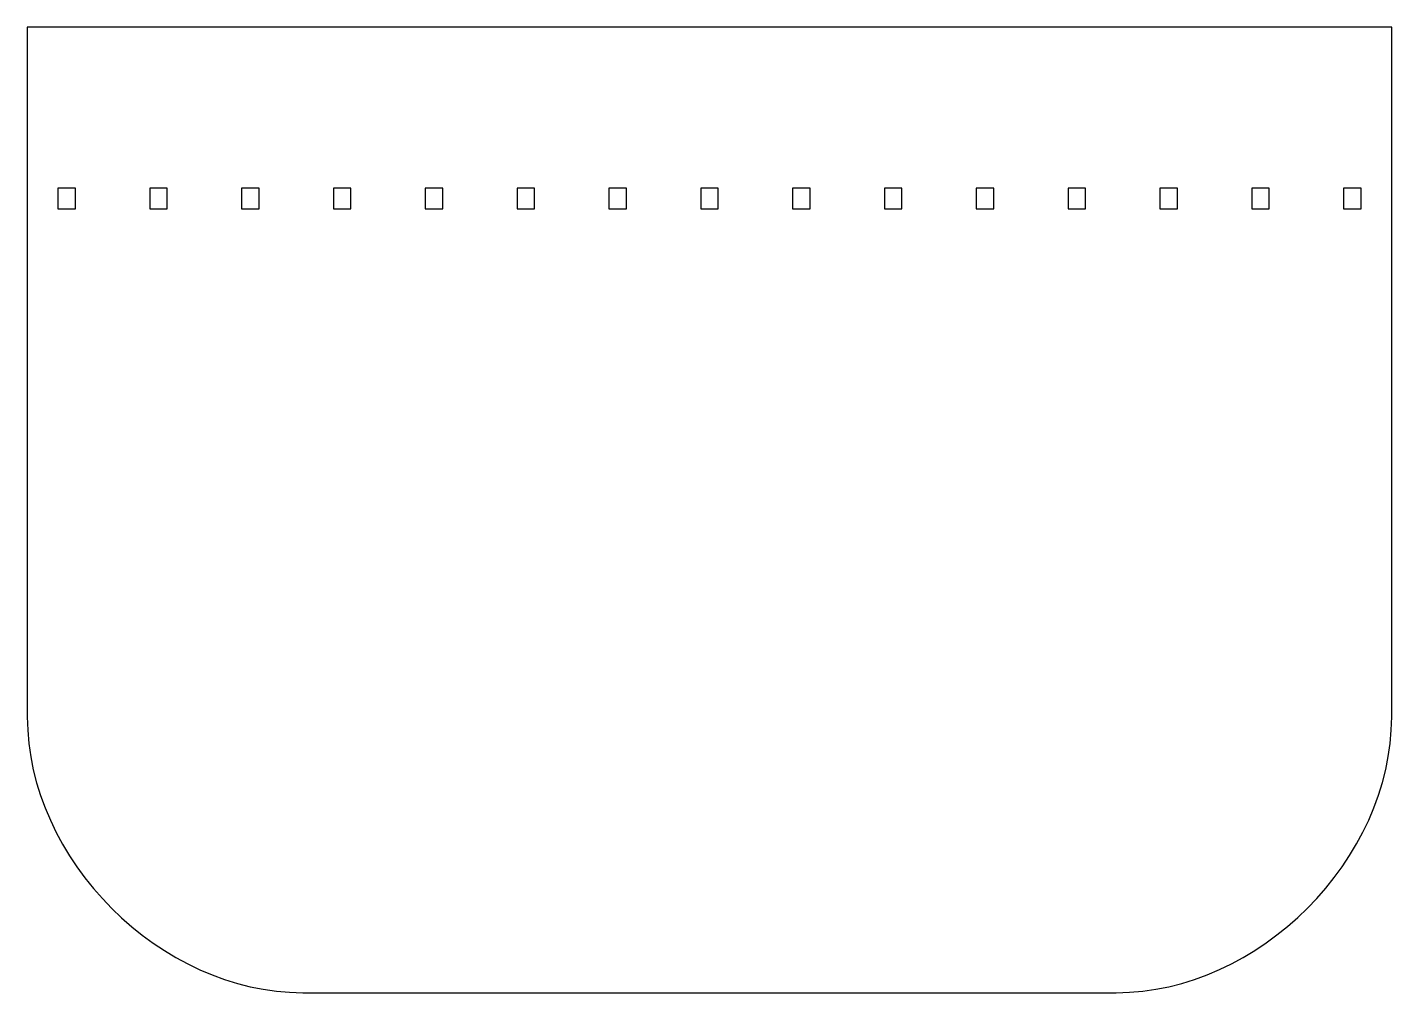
# Model space of a CAD drawing. Header units: millimetres. Extents: x 14 to 311, y -106 to 104.
import ezdxf

# ---------------------------------------------------------------- set-up
doc = ezdxf.new("R2010")
doc.units = ezdxf.units.MM

msp = doc.modelspace()

# ---------------------------------------------------------------- linework, layer by layer
at = {"color": 7, "linetype": 'Continuous', "lineweight": 25}
for p, q in [((311.1781, 103.7444), (14.1781, 103.7444)), ((14.1781, 103.7444), (14.1781, -46.2556)), ((311.1781, -46.2556), (311.1781, 103.7444)), ((20.8381, 68.7444), (20.8381, 64.2444)), ((24.6681, 68.7444), (20.8381, 68.7444)), ((24.6681, 64.2444), (24.6681, 68.7444)), ((40.8274, 68.7444), (40.8274, 64.2444)), ((44.6574, 68.7444), (40.8274, 68.7444)), ((44.6574, 64.2444), (44.6574, 68.7444)), ((60.8167, 68.7444), (60.8167, 64.2444)), ((64.6467, 68.7444), (60.8167, 68.7444)), ((64.6467, 64.2444), (64.6467, 68.7444)), ((80.806, 68.7444), (80.806, 64.2444)), ((84.636, 68.7444), (80.806, 68.7444)), ((84.636, 64.2444), (84.636, 68.7444)), ((100.7953, 68.7444), (100.7953, 64.2444)), ((104.6253, 68.7444), (100.7953, 68.7444)), ((104.6253, 64.2444), (104.6253, 68.7444)), ((120.7845, 68.7444), (120.7845, 64.2444)), ((124.6145, 68.7444), (120.7845, 68.7444)), ((124.6145, 64.2444), (124.6145, 68.7444)), ((140.7738, 68.7444), (140.7738, 64.2444)), ((144.6038, 68.7444), (140.7738, 68.7444)), ((144.6038, 64.2444), (144.6038, 68.7444)), ((160.7631, 68.7444), (160.7631, 64.2444)), ((164.5931, 68.7444), (160.7631, 68.7444)), ((164.5931, 64.2444), (164.5931, 68.7444)), ((180.7524, 68.7444), (180.7524, 64.2444)), ((184.5824, 68.7444), (180.7524, 68.7444)), ((184.5824, 64.2444), (184.5824, 68.7444)), ((200.7417, 68.7444), (200.7417, 64.2444)), ((204.5717, 68.7444), (200.7417, 68.7444)), ((204.5717, 64.2444), (204.5717, 68.7444)), ((220.731, 68.7444), (220.731, 64.2444)), ((224.561, 68.7444), (220.731, 68.7444)), ((224.561, 64.2444), (224.561, 68.7444)), ((240.7203, 68.7444), (240.7203, 64.2444)), ((244.5503, 68.7444), (240.7203, 68.7444)), ((244.5503, 64.2444), (244.5503, 68.7444)), ((260.7095, 68.7444), (260.7095, 64.2444)), ((264.5395, 68.7444), (260.7095, 68.7444)), ((264.5395, 64.2444), (264.5395, 68.7444)), ((280.6988, 68.7444), (280.6988, 64.2444)), ((284.5288, 68.7444), (280.6988, 68.7444)), ((284.5288, 64.2444), (284.5288, 68.7444)), ((300.6881, 68.7444), (300.6881, 64.2444)), ((304.5181, 68.7444), (300.6881, 68.7444)), ((304.5181, 64.2444), (304.5181, 68.7444)), ((20.8381, 64.2444), (24.6681, 64.2444)), ((40.8274, 64.2444), (44.6574, 64.2444)), ((60.8167, 64.2444), (64.6467, 64.2444)), ((80.806, 64.2444), (84.636, 64.2444)), ((100.7953, 64.2444), (104.6253, 64.2444)), ((120.7845, 64.2444), (124.6145, 64.2444)), ((140.7738, 64.2444), (144.6038, 64.2444)), ((160.7631, 64.2444), (164.5931, 64.2444)), ((180.7524, 64.2444), (184.5824, 64.2444)), ((200.7417, 64.2444), (204.5717, 64.2444)), ((220.731, 64.2444), (224.561, 64.2444)), ((240.7203, 64.2444), (244.5503, 64.2444)), ((260.7095, 64.2444), (264.5395, 64.2444)), ((280.6988, 64.2444), (284.5288, 64.2444)), ((300.6881, 64.2444), (304.5181, 64.2444)), ((74.1781, -106.2556), (251.1781, -106.2556))]:
    msp.add_line(p, q, dxfattribs=at)
for points in [[(14.1781, -46.2556), (14.1781, -77.3574), (43.1957, -106.2556), (74.1781, -106.2556)], [(251.1781, -106.2556), (282.2799, -106.2556), (311.1781, -77.238), (311.1781, -46.2556)]]:
    msp.add_open_spline(points, degree=3, dxfattribs=at)

doc.saveas('drawing.dxf')
